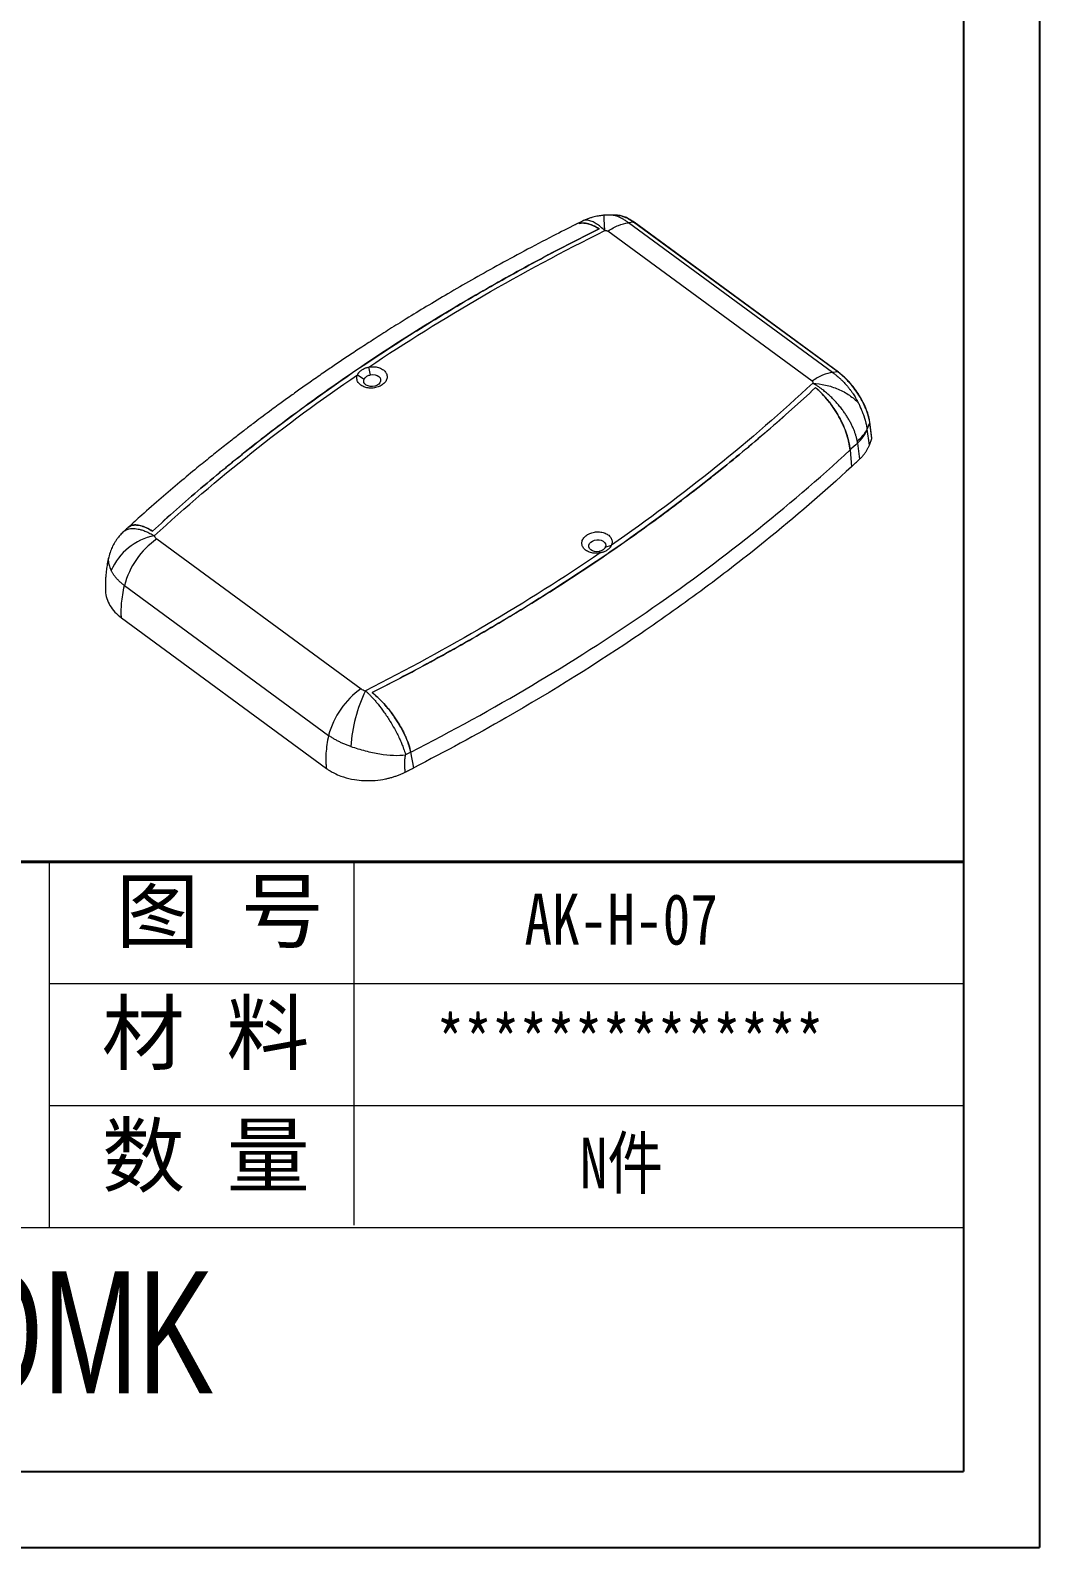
# Model space of a CAD drawing. Header units: inches. Extents: x 2883 to 4028, y 1129 to 1398.
# Drawn here: x 3654.2 to 3739.1, y 1128.8 to 1256.3 of the extents above; entities that cross this region are included whole.
import ezdxf

# ---------------------------------------------------------------- set-up
doc = ezdxf.new("R2010")
doc.units = ezdxf.units.IN
doc.header["$LTSCALE"] = 15
doc.layers.add('文字', color=81, linetype='Continuous')
doc.layers.add('粗实线', color=7, linetype='Continuous', lineweight=30)
doc.layers.add('细实线', color=3, linetype='Continuous', lineweight=9)
doc.styles.get("Standard").update_dxf_attribs({"font": 'txt', "bigfont": 'gbcbig.shx'})
doc.styles.add('宋体', font='', dxfattribs={"width": 0.8, "height": 3.5})
doc.styles.add('长仿宋', font='', dxfattribs={"width": 0.7, "height": 4})
doc.styles.get('宋体').set_extended_font_data('SimSun')
doc.styles.get('长仿宋').set_extended_font_data('SimSun')

msp = doc.modelspace()

# ---------------------------------------------------------------- linework, layer by layer
for p, q in [((3739.054, 1397.774), (3739.054, 1128.767)), ((3732.65, 1391.369), (3732.65, 1135.172)), ((3368.446, 1135.172), (3732.65, 1135.172)), ((3358.601, 1128.767), (3739.054, 1128.767))]:
    msp.add_line(p, q)
at = {"color": 7, "linetype": 'Continuous', "lineweight": 15}
for p, q in [((3700.638, 1240.296), (3700.045, 1239.997)), ((3704.924, 1240.203), (3704.482, 1240.153)), ((3721.648, 1227.555), (3704.482, 1240.153)), ((3722.089, 1227.605), (3704.924, 1240.203)), ((3722.141, 1227.587), (3704.957, 1240.199)), ((3719.923, 1226.844), (3702.758, 1239.443)), ((3681.72, 1227.376), (3682.275, 1227.009)), ((3682.799, 1227.365), (3682.658, 1228.012)), ((3722.089, 1227.605), (3721.648, 1227.555)), ((3724.566, 1222.795), (3724.779, 1223.34)), ((3724.951, 1222.023), (3724.779, 1223.34)), ((3724.955, 1222.058), (3724.782, 1223.383)), ((3724.74, 1221.46), (3724.567, 1222.788)), ((3723.117, 1221.049), (3723.233, 1219.639)), ((3723.117, 1221.049), (3723.233, 1219.639)), ((3723.747, 1221.633), (3723.923, 1220.279)), ((3724.74, 1221.46), (3724.951, 1222.023)), ((3662.407, 1214.499), (3662.431, 1214.517)), ((3664.845, 1213.566), (3682.008, 1200.97)), ((3702.122, 1212.403), (3702.021, 1212.517)), ((3702.541, 1212.875), (3703.053, 1213.043)), ((3662.125, 1209.651), (3679.288, 1197.055)), ((3661.87, 1206.926), (3679.095, 1194.283)), ((3686.444, 1194.335), (3686.186, 1195.647)), ((3686.444, 1194.335), (3686.186, 1195.647))]:
    msp.add_line(p, q, dxfattribs=at)
at = {"color": 7, "linetype": 'Continuous', "lineweight": 15, "flags": 128}
for points in [[(3682.799, 1227.365), (3682.995, 1227.384), (3683.187, 1227.364), (3683.361, 1227.309), (3683.504, 1227.22), (3683.605, 1227.106), (3683.657, 1226.975), (3683.655, 1226.837), (3683.599, 1226.702), (3683.495, 1226.581), (3683.349, 1226.482), (3683.174, 1226.414), (3682.981, 1226.381), (3682.786, 1226.386), (3682.603, 1226.428), (3682.447, 1226.505), (3682.329, 1226.61), (3682.258, 1226.735), (3682.239, 1226.872), (3682.275, 1227.009)], [(3702.021, 1212.517), (3701.826, 1212.497), (3701.633, 1212.515), (3701.458, 1212.57), (3701.314, 1212.657), (3701.212, 1212.771), (3701.159, 1212.901), (3701.159, 1213.039), (3701.213, 1213.175), (3701.316, 1213.296), (3701.46, 1213.396), (3701.636, 1213.465), (3701.828, 1213.499), (3702.023, 1213.496), (3702.206, 1213.455), (3702.363, 1213.379), (3702.483, 1213.274), (3702.555, 1213.149), (3702.575, 1213.013), (3702.541, 1212.875)]]:
    msp.add_lwpolyline(points, dxfattribs=at)
at = {"color": 8, "linetype": 'Continuous', "lineweight": 15}
msp.add_arc((3724.713, 1223.367), 0.0708, 337.89731, 13.1247, dxfattribs=at)
at = {"color": 7, "linetype": 'Continuous', "lineweight": 15}
for centre, radius, start, end in [((3721.651, 1223.988), 3.153, 311.65767, 337.63046), ((3665.584, 1208.936), 4.987, 100.99586, 156.65881), ((3668.793, 1207.92), 6.889, 124.96073, 165.44324), ((3685.976, 1195.309), 6.913, 125.03448, 165.36949), ((3693.7, 1195.355), 12.57, 154.28347, 176.49167)]:
    msp.add_arc(centre, radius, start, end, dxfattribs=at)
for points, knots in [([(3700.045, 1239.998), (3699.416, 1239.682), (3697.958, 1238.95), (3695.751, 1237.788), (3693.462, 1236.547), (3691.332, 1235.354), (3689.358, 1234.213), (3687.534, 1233.129), (3685.899, 1232.132), (3684.441, 1231.221), (3683.149, 1230.397), (3681.97, 1229.631), (3680.889, 1228.917), (3679.891, 1228.246), (3678.886, 1227.56), (3677.886, 1226.866), (3676.902, 1226.172), (3676.125, 1225.615), (3675.521, 1225.178), (3675.018, 1224.812), (3674.437, 1224.384), (3673.775, 1223.892), (3673.039, 1223.339), (3672.243, 1222.733), (3671.358, 1222.049), (3670.384, 1221.285), (3669.325, 1220.441), (3668.107, 1219.45), (3666.724, 1218.301), (3665.175, 1216.977), (3663.724, 1215.707), (3662.806, 1214.871), (3662.425, 1214.524)], [0, 0, 0, 0, 0.04442798, 0.10295804, 0.15825776, 0.21032863, 0.2591715, 0.3047866, 0.34717367, 0.38319213, 0.41649661, 0.447086, 0.47510563, 0.50140357, 0.52611098, 0.5552513, 0.58181074, 0.6057903, 0.61871337, 0.63134329, 0.64718371, 0.66680035, 0.686406, 0.70873012, 0.73377279, 0.76153416, 0.79201458, 0.82521453, 0.86783524, 0.9142359, 0.96441848, 1, 1, 1, 1]), ([(3702.022, 1239.649), (3701.849, 1239.747), (3701.498, 1239.945), (3701.004, 1240.102), (3700.55, 1240.142), (3700.229, 1240.102), (3700.084, 1240.011), (3700.05, 1239.989)], [0, 0, 0, 0, 0.2282695, 0.4631475, 0.6914193, 0.926352, 1, 1, 1, 1]), ([(3700.359, 1240.089), (3700.412, 1240.103), (3700.597, 1240.152), (3700.977, 1240.102), (3701.481, 1239.954), (3701.841, 1239.751), (3702.022, 1239.649)], [0, 0, 0, 0, 0.1187708, 0.411829, 0.7051006, 1, 1, 1, 1]), ([(3702.447, 1240.785), (3702.402, 1240.781), (3702.306, 1240.772), (3702.122, 1240.748), (3701.942, 1240.715), (3701.719, 1240.669), (3701.477, 1240.61), (3701.21, 1240.531), (3700.921, 1240.43), (3700.738, 1240.345), (3700.639, 1240.299)], [0, 0, 0, 0, 0.0846065, 0.1775074, 0.2787626, 0.3906195, 0.515208, 0.6544876, 0.8143292, 1, 1, 1, 1]), ([(3702.502, 1239.489), (3702.495, 1239.611), (3702.48, 1239.857), (3702.464, 1240.165), (3702.451, 1240.421), (3702.444, 1240.615), (3702.442, 1240.735), (3702.444, 1240.789), (3702.447, 1240.781), (3702.448, 1240.779)], [0, 0, 0, 0, 0.1551968, 0.3139815, 0.4752517, 0.637794, 0.8003362, 0.9616064, 1, 1, 1, 1]), ([(3702.987, 1240.802), (3702.931, 1240.801), (3702.827, 1240.8), (3702.676, 1240.797), (3702.564, 1240.792), (3702.49, 1240.788), (3702.462, 1240.786), (3702.447, 1240.784)], [0, 0, 0, 0, 0.2900556, 0.5362044, 0.7627027, 0.877003, 1, 1, 1, 1]), ([(3702.758, 1239.443), (3703.053, 1239.644), (3703.351, 1239.807), (3703.932, 1240.047), (3704.216, 1240.123), (3704.482, 1240.153)], [0, 0, 0, 0, 0.5, 0.5, 1, 1, 1, 1]), ([(3703.097, 1240.796), (3703.094, 1240.796), (3703.071, 1240.799), (3703.026, 1240.802), (3702.986, 1240.8), (3702.966, 1240.8)], [0, 0, 0, 0, 0.06656331, 0.5193776, 1, 1, 1, 1]), ([(3703.579, 1240.781), (3703.455, 1240.785), (3703.269, 1240.79), (3703.083, 1240.796), (3703.022, 1240.798)], [0, 0, 0, 0, 0.6696936, 1, 1, 1, 1]), ([(3703.312, 1240.761), (3703.3, 1240.763), (3703.264, 1240.771), (3703.207, 1240.781), (3703.147, 1240.791), (3703.112, 1240.795), (3703.097, 1240.796)], [0, 0, 0, 0, 0.1578079, 0.4999987, 0.7783036, 1, 1, 1, 1]), ([(3703.534, 1240.7), (3703.511, 1240.708), (3703.463, 1240.723), (3703.388, 1240.743), (3703.338, 1240.755), (3703.312, 1240.761)], [0, 0, 0, 0, 0.3154192, 0.6473171, 1, 1, 1, 1]), ([(3704.483, 1240.154), (3704.481, 1240.156), (3704.475, 1240.162), (3704.455, 1240.177), (3704.416, 1240.209), (3704.342, 1240.264), (3704.233, 1240.339), (3704.114, 1240.415), (3703.955, 1240.51), (3703.805, 1240.591), (3703.65, 1240.66), (3703.573, 1240.687), (3703.534, 1240.7)], [0, 0, 0, 0, 0.0050317, 0.0224236, 0.0597562, 0.1296115, 0.2497187, 0.3952833, 0.4995681, 0.7493359, 0.8748742, 1, 1, 1, 1]), ([(3704.195, 1240.631), (3704.09, 1240.671), (3703.868, 1240.754), (3703.671, 1240.771), (3703.567, 1240.78)], [0, 0, 0, 0, 0.4716942, 1, 1, 1, 1]), ([(3704.966, 1240.193), (3704.841, 1240.277), (3704.593, 1240.447), (3704.333, 1240.586), (3704.207, 1240.627), (3704.195, 1240.631)], [0, 0, 0, 0, 0.4738883, 0.9494128, 1, 1, 1, 1]), ([(3702.022, 1239.649), (3700.244, 1238.764), (3698.489, 1237.856), (3695.027, 1235.993), (3693.319, 1235.038), (3688.278, 1232.109), (3685.025, 1230.069), (3680.308, 1226.875), (3678.763, 1225.788), (3675.739, 1223.578), (3674.258, 1222.454), (3671.357, 1220.168), (3669.938, 1219.006), (3667.16, 1216.644), (3665.802, 1215.444), (3664.474, 1214.226)], [0, 0, 0, 0, 0.125, 0.125, 0.25, 0.25, 0.5, 0.5, 0.625, 0.625, 0.75, 0.75, 0.875, 0.875, 1, 1, 1, 1]), ([(3664.474, 1214.226), (3665.802, 1215.444), (3667.161, 1216.645), (3669.944, 1219.011), (3671.368, 1220.176), (3675.726, 1223.611), (3678.75, 1225.821), (3683.467, 1229.014), (3685.07, 1230.058), (3688.323, 1232.098), (3689.976, 1233.096), (3693.331, 1235.045), (3695.035, 1235.997), (3698.491, 1237.857), (3700.245, 1238.764), (3702.022, 1239.649)], [0, 0, 0, 0, 0.125, 0.125, 0.25, 0.25, 0.5, 0.5, 0.625, 0.625, 0.75, 0.75, 0.875, 0.875, 1, 1, 1, 1]), ([(3702.502, 1239.489), (3702.549, 1239.493), (3702.595, 1239.495), (3702.665, 1239.488), (3702.687, 1239.484), (3702.727, 1239.468), (3702.742, 1239.455), (3702.758, 1239.443)], [0, 0, 0, 0, 0.5, 0.5, 0.75, 0.75, 1, 1, 1, 1]), ([(3682.658, 1228.012), (3682.684, 1228.017), (3682.737, 1228.026), (3682.818, 1228.036), (3682.899, 1228.043), (3682.98, 1228.046), (3683.105, 1228.045), (3683.273, 1228.03), (3683.474, 1227.985), (3683.661, 1227.917), (3683.875, 1227.801), (3684.08, 1227.612), (3684.209, 1227.337), (3684.203, 1227.036), (3684.057, 1226.747), (3683.794, 1226.506), (3683.442, 1226.331), (3683.028, 1226.239), (3682.602, 1226.249), (3682.22, 1226.352), (3681.964, 1226.506), (3681.809, 1226.662), (3681.721, 1226.797), (3681.667, 1226.942), (3681.651, 1227.074), (3681.66, 1227.188), (3681.681, 1227.283), (3681.707, 1227.345), (3681.72, 1227.376)], [0, 0, 0, 0, 0.0122345, 0.0243973, 0.0365381, 0.0487071, 0.0609541, 0.0931099, 0.1253053, 0.1574611, 0.1896565, 0.2503608, 0.311065, 0.3751848, 0.4393046, 0.5000089, 0.5607131, 0.6248329, 0.6889527, 0.749657, 0.8103612, 0.842517, 0.8747124, 0.9068682, 0.9390637, 0.9594058, 0.9796406, 1, 1, 1, 1]), ([(3681.72, 1227.376), (3681.726, 1227.392), (3681.739, 1227.422), (3681.764, 1227.467), (3681.791, 1227.51), (3681.822, 1227.553), (3681.874, 1227.615), (3681.952, 1227.693), (3682.068, 1227.781), (3682.198, 1227.859), (3682.325, 1227.918), (3682.443, 1227.961), (3682.549, 1227.991), (3682.621, 1228.005), (3682.658, 1228.012)], [0, 0, 0, 0, 0.0501806, 0.1003102, 0.150538, 0.2010161, 0.2518973, 0.3757988, 0.5003102, 0.62473, 0.7486011, 0.8330096, 0.9165763, 1, 1, 1, 1]), ([(3682.275, 1227.009), (3682.282, 1227.024), (3682.295, 1227.05), (3682.318, 1227.084), (3682.339, 1227.111), (3682.356, 1227.13), (3682.367, 1227.142), (3682.393, 1227.169), (3682.438, 1227.207), (3682.52, 1227.262), (3682.613, 1227.31), (3682.7, 1227.34), (3682.76, 1227.356), (3682.786, 1227.362), (3682.799, 1227.365)], [0, 0, 0, 0, 0.08676198, 0.15829857, 0.21521265, 0.25763916, 0.28544573, 0.29852073, 0.4417151, 0.56317184, 0.74231433, 0.89114279, 0.94537078, 1, 1, 1, 1]), ([(3721.648, 1227.555), (3721.381, 1227.525), (3721.098, 1227.449), (3720.516, 1227.209), (3720.218, 1227.046), (3719.923, 1226.844)], [0, 0, 0, 0, 0.5, 0.5, 1, 1, 1, 1]), ([(3721.648, 1227.555), (3721.66, 1227.546), (3721.712, 1227.511), (3721.8, 1227.447), (3721.92, 1227.357), (3722.046, 1227.255), (3722.203, 1227.121), (3722.373, 1226.964), (3722.544, 1226.795), (3722.644, 1226.688), (3722.688, 1226.64)], [0, 0, 0, 0, 0.0357255, 0.1425649, 0.2496521, 0.3731223, 0.499596, 0.698936, 0.8653649, 1, 1, 1, 1]), ([(3724.779, 1223.34), (3724.775, 1223.365), (3724.766, 1223.431), (3724.744, 1223.558), (3724.706, 1223.738), (3724.639, 1223.992), (3724.538, 1224.296), (3724.42, 1224.588), (3724.267, 1224.925), (3724.029, 1225.382), (3723.658, 1225.969), (3723.255, 1226.494), (3722.945, 1226.841), (3722.706, 1227.084), (3722.515, 1227.262), (3722.334, 1227.416), (3722.2, 1227.523), (3722.122, 1227.58), (3722.089, 1227.605)], [0, 0, 0, 0, 0.01818497, 0.04809415, 0.08960087, 0.14272269, 0.21774285, 0.28584957, 0.3272155, 0.42868979, 0.57079741, 0.6985117, 0.78539594, 0.82941784, 0.89289274, 0.93799877, 0.97368462, 1, 1, 1, 1]), ([(3724.782, 1223.383), (3724.757, 1223.531), (3724.71, 1223.803), (3724.584, 1224.21), (3724.454, 1224.551), (3724.327, 1224.837), (3724.206, 1225.084), (3724.078, 1225.322), (3723.935, 1225.568), (3723.764, 1225.837), (3723.552, 1226.141), (3723.313, 1226.45), (3723.049, 1226.759), (3722.768, 1227.052), (3722.45, 1227.348), (3722.226, 1227.52), (3722.109, 1227.61)], [0, 0, 0, 0, 0.1050275, 0.1938339, 0.2664783, 0.3229645, 0.3743087, 0.4212952, 0.4731459, 0.5298993, 0.5948113, 0.674167, 0.7430776, 0.8201674, 0.9059408, 1, 1, 1, 1]), ([(3682.955, 1200.661), (3682.968, 1200.668), (3682.981, 1200.675), (3682.994, 1200.681), (3684.756, 1201.573), (3686.496, 1202.489), (3689.07, 1203.897), (3689.923, 1204.372), (3691.615, 1205.334), (3692.454, 1205.821), (3694.952, 1207.296), (3696.591, 1208.302), (3699.008, 1209.843), (3699.808, 1210.363), (3701.393, 1211.413), (3702.179, 1211.943), (3704.514, 1213.55), (3706.042, 1214.642), (3709.039, 1216.867), (3710.507, 1217.998), (3713.379, 1220.298), (3714.784, 1221.466), (3717.533, 1223.841), (3718.877, 1225.047), (3720.188, 1226.268), (3720.198, 1226.277), (3720.207, 1226.286), (3720.217, 1226.295)], [0.00890289, 0.00890289, 0.00890289, 0.00890289, 0.00980392, 0.00980392, 0.00980392, 0.13235294, 0.13235294, 0.19362745, 0.19362745, 0.25490196, 0.25490196, 0.37745098, 0.37745098, 0.43872549, 0.43872549, 0.5, 0.5, 0.62254902, 0.62254902, 0.74509804, 0.74509804, 0.86764706, 0.86764706, 0.99019608, 0.99019608, 0.99019608, 0.99110429, 0.99110429, 0.99110429, 0.99110429]), ([(3720.217, 1226.295), (3718.902, 1225.07), (3717.557, 1223.862), (3714.801, 1221.48), (3713.39, 1220.307), (3709.071, 1216.848), (3706.072, 1214.621), (3701.392, 1211.402), (3699.801, 1210.348), (3696.571, 1208.289), (3694.929, 1207.282), (3691.596, 1205.314), (3689.903, 1204.352), (3686.467, 1202.473), (3684.724, 1201.557), (3682.955, 1200.661)], [0, 0, 0, 0, 0.125, 0.125, 0.25, 0.25, 0.5, 0.5, 0.625, 0.625, 0.75, 0.75, 0.875, 0.875, 1, 1, 1, 1]), ([(3719.923, 1226.844), (3719.94, 1226.833), (3719.957, 1226.822), (3719.979, 1226.793), (3719.984, 1226.777), (3719.991, 1226.728), (3719.986, 1226.695), (3719.98, 1226.662)], [0, 0, 0, 0, 0.25, 0.25, 0.5, 0.5, 1, 1, 1, 1]), ([(3723.716, 1221.818), (3723.709, 1221.857), (3723.693, 1221.936), (3723.664, 1222.057), (3723.632, 1222.18), (3723.595, 1222.307), (3723.553, 1222.436), (3723.507, 1222.568), (3723.456, 1222.702), (3723.4, 1222.838), (3723.34, 1222.975), (3723.275, 1223.115), (3723.206, 1223.255), (3723.132, 1223.397), (3723.053, 1223.539), (3722.971, 1223.682), (3722.884, 1223.825), (3722.793, 1223.968), (3722.698, 1224.11), (3722.6, 1224.251), (3722.497, 1224.392), (3722.349, 1224.587), (3722.145, 1224.84), (3721.872, 1225.148), (3721.574, 1225.454), (3721.322, 1225.689), (3721.123, 1225.862), (3720.977, 1225.982), (3720.812, 1226.113), (3720.627, 1226.25), (3720.425, 1226.39), (3720.207, 1226.531), (3720.057, 1226.617), (3719.98, 1226.662)], [0, 0, 0, 0, 0.0231051, 0.046486, 0.0701335, 0.094038, 0.1181887, 0.1425743, 0.1671823, 0.1919997, 0.2170127, 0.2422066, 0.267566, 0.293075, 0.318717, 0.3444749, 0.3703311, 0.3962675, 0.4222657, 0.4483072, 0.474373, 0.5004444, 0.5583956, 0.619418, 0.6832021, 0.7493673, 0.774647, 0.8037305, 0.8364776, 0.8727125, 0.9122212, 0.9547489, 1, 1, 1, 1]), ([(3719.98, 1226.662), (3720.331, 1226.642), (3720.695, 1226.592), (3721.419, 1226.425), (3721.778, 1226.309), (3722.457, 1226.019), (3722.777, 1225.845), (3723.348, 1225.458), (3723.6, 1225.245), (3723.811, 1225.024)], [0, 0, 0, 0, 0.25, 0.25, 0.5, 0.5, 0.75, 0.75, 1, 1, 1, 1]), ([(3720.217, 1226.295), (3720.25, 1226.267), (3720.317, 1226.21), (3720.42, 1226.116), (3720.529, 1226.014), (3720.643, 1225.903), (3720.786, 1225.757), (3721.001, 1225.526), (3721.366, 1225.095), (3721.787, 1224.515), (3722.216, 1223.803), (3722.56, 1223.112), (3722.779, 1222.546), (3722.902, 1222.157), (3722.968, 1221.918), (3723.023, 1221.687), (3723.065, 1221.464), (3723.098, 1221.251), (3723.111, 1221.116), (3723.117, 1221.049)], [0, 0, 0, 0, 0.02235508, 0.04605968, 0.07113832, 0.09761352, 0.12550505, 0.17146787, 0.25028456, 0.39206053, 0.49994068, 0.63029935, 0.74962885, 0.79304973, 0.83587098, 0.87802975, 0.91946957, 0.96014063, 1, 1, 1, 1]), ([(3723.117, 1221.049), (3723.1, 1221.259), (3723.066, 1221.477), (3722.993, 1221.815), (3722.965, 1221.93), (3722.9, 1222.163), (3722.863, 1222.282), (3722.743, 1222.641), (3722.649, 1222.88), (3722.489, 1223.241), (3722.432, 1223.361), (3722.312, 1223.602), (3722.248, 1223.723), (3722.05, 1224.08), (3721.909, 1224.312), (3721.682, 1224.65), (3721.604, 1224.761), (3721.444, 1224.981), (3721.361, 1225.089), (3721.11, 1225.402), (3720.938, 1225.598), (3720.584, 1225.966), (3720.401, 1226.139), (3720.217, 1226.295)], [0, 0, 0, 0, 0.125, 0.125, 0.1875, 0.1875, 0.25, 0.25, 0.375, 0.375, 0.4375, 0.4375, 0.5, 0.5, 0.625, 0.625, 0.6875, 0.6875, 0.75, 0.75, 0.875, 0.875, 1, 1, 1, 1]), ([(3722.688, 1226.64), (3722.716, 1226.61), (3722.771, 1226.549), (3722.851, 1226.457), (3722.904, 1226.394), (3722.93, 1226.362)], [0, 0, 0, 0, 0.334669, 0.6679838, 1, 1, 1, 1]), ([(3722.93, 1226.362), (3722.947, 1226.342), (3722.987, 1226.294), (3723.049, 1226.215), (3723.109, 1226.137), (3723.148, 1226.087), (3723.163, 1226.066)], [0, 0, 0, 0, 0.2121961, 0.5000661, 0.7965447, 1, 1, 1, 1]), ([(3723.163, 1226.066), (3723.188, 1226.033), (3723.238, 1225.965), (3723.31, 1225.862), (3723.394, 1225.741), (3723.486, 1225.599), (3723.551, 1225.491), (3723.583, 1225.436)], [0, 0, 0, 0, 0.1669188, 0.3335188, 0.4999502, 0.7496647, 1, 1, 1, 1]), ([(3723.583, 1225.436), (3723.603, 1225.405), (3723.644, 1225.338), (3723.699, 1225.241), (3723.755, 1225.135), (3723.791, 1225.065), (3723.811, 1225.024)], [0, 0, 0, 0, 0.2367451, 0.4999252, 0.7076513, 1, 1, 1, 1]), ([(3723.811, 1225.024), (3723.835, 1224.977), (3723.879, 1224.888), (3723.923, 1224.801), (3723.943, 1224.761)], [0, 0, 0, 0, 0.5363125, 1, 1, 1, 1]), ([(3724.231, 1224.074), (3724.225, 1224.092), (3724.219, 1224.107), (3724.207, 1224.138), (3724.189, 1224.185), (3724.145, 1224.297), (3724.105, 1224.393), (3724.053, 1224.515), (3724.028, 1224.572), (3723.994, 1224.648), (3723.983, 1224.672), (3723.968, 1224.706), (3723.961, 1224.723), (3723.952, 1224.741), (3723.949, 1224.749), (3723.946, 1224.754), (3723.946, 1224.756), (3723.943, 1224.761)], [0, 0, 0, 0, 0.0625, 0.0625, 0.125, 0.25, 0.5, 0.5, 0.75, 0.75, 0.875, 0.875, 0.9375, 0.96875, 0.984375, 0.984375, 1, 1, 1, 1]), ([(3724.349, 1223.735), (3724.345, 1223.75), (3724.339, 1223.767), (3724.328, 1223.8), (3724.323, 1223.815), (3724.309, 1223.856), (3724.301, 1223.882), (3724.283, 1223.932), (3724.275, 1223.957), (3724.254, 1224.015), (3724.242, 1224.046), (3724.231, 1224.074)], [0, 0, 0, 0, 0.125, 0.125, 0.25, 0.25, 0.5, 0.5, 0.75, 0.75, 1, 1, 1, 1]), ([(3724.444, 1223.408), (3724.437, 1223.436), (3724.427, 1223.474), (3724.41, 1223.533), (3724.402, 1223.561), (3724.386, 1223.615), (3724.379, 1223.64), (3724.364, 1223.689), (3724.357, 1223.71), (3724.349, 1223.735)], [0, 0, 0, 0, 0.25, 0.25, 0.5, 0.5, 0.75, 0.75, 1, 1, 1, 1]), ([(3724.566, 1222.795), (3724.554, 1222.888), (3724.536, 1223), (3724.503, 1223.164), (3724.491, 1223.217), (3724.473, 1223.293), (3724.467, 1223.318), (3724.456, 1223.363), (3724.451, 1223.384), (3724.444, 1223.408)], [0, 0, 0, 0, 0.5, 0.5, 0.75, 0.75, 0.875, 0.875, 1, 1, 1, 1]), ([(3723.716, 1221.818), (3723.91, 1221.964), (3724.082, 1222.121), (3724.368, 1222.45), (3724.483, 1222.622), (3724.566, 1222.795)], [0, 0, 0, 0, 0.5, 0.5, 1, 1, 1, 1]), ([(3724.951, 1222.023), (3724.953, 1222.032), (3724.958, 1222.047), (3724.954, 1222.061), (3724.953, 1222.067)], [0, 0, 0, 0, 0.5915719, 1, 1, 1, 1]), ([(3686.186, 1195.647), (3693.159, 1199.213), (3699.781, 1203.137), (3712.153, 1211.648), (3717.881, 1216.219), (3723.117, 1221.049)], [0, 0, 0, 0, 0.5, 0.5, 1, 1, 1, 1]), ([(3723.923, 1220.279), (3723.953, 1220.307), (3724.013, 1220.364), (3724.099, 1220.453), (3724.182, 1220.544), (3724.261, 1220.638), (3724.336, 1220.734), (3724.408, 1220.832), (3724.475, 1220.932), (3724.538, 1221.034), (3724.596, 1221.139), (3724.649, 1221.244), (3724.698, 1221.352), (3724.726, 1221.424), (3724.74, 1221.46)], [0, 0, 0, 0, 0.0798912, 0.1605529, 0.2419465, 0.3240312, 0.4067641, 0.4900998, 0.5739911, 0.6583887, 0.7432418, 0.8284976, 0.9141021, 1, 1, 1, 1]), ([(3723.233, 1219.639), (3720.91, 1217.498), (3718.495, 1215.413), (3714.329, 1212.042), (3712.631, 1210.725), (3709.151, 1208.141), (3707.369, 1206.873), (3701.902, 1203.148), (3698.113, 1200.78), (3691.655, 1197.079), (3689.075, 1195.682), (3686.444, 1194.335)], [0.09727704, 0.09727704, 0.09727704, 0.09727704, 0.28260282, 0.28260282, 0.40515184, 0.40515184, 0.52770086, 0.52770086, 0.7727989, 0.7727989, 0.93042382, 0.93042382, 0.93042382, 0.93042382]), ([(3723.233, 1219.639), (3723.348, 1219.745), (3723.579, 1219.958), (3723.809, 1220.172), (3723.923, 1220.279)], [0, 0, 0, 0, 0.500017, 1, 1, 1, 1]), ([(3662.422, 1214.527), (3662.408, 1214.513), (3662.287, 1214.404), (3662.168, 1214.294), (3662.063, 1214.198)], [0, 0, 0, 0, 0.123669, 1, 1, 1, 1]), ([(3664.474, 1214.226), (3664.304, 1214.325), (3663.961, 1214.527), (3663.49, 1214.698), (3663.067, 1214.762), (3662.741, 1214.73), (3662.59, 1214.631), (3662.532, 1214.593)], [0, 0, 0, 0, 0.2121519, 0.43044819, 0.64260142, 0.86093827, 1, 1, 1, 1]), ([(3662.532, 1214.593), (3662.559, 1214.616), (3662.668, 1214.705), (3662.938, 1214.755), (3663.329, 1214.736), (3663.785, 1214.598), (3664.175, 1214.41), (3664.412, 1214.264), (3664.474, 1214.226)], [0, 0, 0, 0, 0.0709022, 0.2797476, 0.4945195, 0.7056575, 0.9228532, 1, 1, 1, 1]), ([(3662.061, 1214.197), (3661.965, 1214.105), (3661.794, 1213.939), (3661.587, 1213.689), (3661.425, 1213.467), (3661.274, 1213.231), (3661.11, 1212.929), (3660.931, 1212.524), (3660.845, 1212.205), (3660.797, 1212.028)], [0, 0, 0, 0, 0.1585104, 0.2837984, 0.3807656, 0.4810375, 0.6136098, 0.7846965, 1, 1, 1, 1]), ([(3702.122, 1212.403), (3702.095, 1212.398), (3702.042, 1212.388), (3701.962, 1212.377), (3701.881, 1212.37), (3701.8, 1212.367), (3701.674, 1212.367), (3701.506, 1212.381), (3701.304, 1212.425), (3701.117, 1212.492), (3700.902, 1212.607), (3700.694, 1212.794), (3700.562, 1213.068), (3700.564, 1213.369), (3700.708, 1213.659), (3700.968, 1213.901), (3701.318, 1214.079), (3701.731, 1214.172), (3702.157, 1214.165), (3702.54, 1214.064), (3702.799, 1213.912), (3702.956, 1213.756), (3703.045, 1213.622), (3703.1, 1213.478), (3703.117, 1213.346), (3703.11, 1213.232), (3703.09, 1213.136), (3703.065, 1213.074), (3703.053, 1213.043)], [0, 0, 0, 0, 0.0122345, 0.0243973, 0.0365381, 0.0487071, 0.0609541, 0.0931099, 0.1253053, 0.1574611, 0.1896565, 0.2503608, 0.311065, 0.3751848, 0.4393046, 0.5000089, 0.5607131, 0.6248329, 0.6889527, 0.749657, 0.8103612, 0.842517, 0.8747124, 0.9068682, 0.9390637, 0.9594058, 0.9796406, 1, 1, 1, 1]), ([(3660.799, 1212.027), (3660.758, 1211.841), (3660.68, 1211.486), (3660.609, 1211.007), (3660.561, 1210.579), (3660.531, 1210.142), (3660.519, 1209.702), (3660.53, 1209.383), (3660.535, 1209.239)], [0, 0, 0, 0, 0.1935496, 0.3693219, 0.5054237, 0.6481298, 0.8409876, 1, 1, 1, 1]), ([(3702.541, 1212.875), (3702.535, 1212.862), (3702.523, 1212.837), (3702.501, 1212.801), (3702.477, 1212.769), (3702.453, 1212.741), (3702.429, 1212.716), (3702.405, 1212.695), (3702.383, 1212.676), (3702.362, 1212.66), (3702.319, 1212.63), (3702.247, 1212.589), (3702.139, 1212.544), (3702.06, 1212.526), (3702.021, 1212.517)], [0, 0, 0, 0, 0.0775351, 0.1496892, 0.2164612, 0.27785, 0.3338547, 0.3844745, 0.4297089, 0.4695574, 0.5040199, 0.6693496, 0.8346768, 1, 1, 1, 1]), ([(3703.053, 1213.043), (3703.046, 1213.028), (3703.034, 1212.997), (3703.01, 1212.952), (3702.983, 1212.908), (3702.952, 1212.864), (3702.902, 1212.801), (3702.824, 1212.721), (3702.71, 1212.632), (3702.581, 1212.553), (3702.454, 1212.495), (3702.336, 1212.454), (3702.23, 1212.424), (3702.158, 1212.41), (3702.122, 1212.403)], [0, 0, 0, 0, 0.050082, 0.1001191, 0.1502598, 0.2006554, 0.2514579, 0.3753037, 0.4997488, 0.624235, 0.7481619, 0.8327035, 0.9164153, 1, 1, 1, 1]), ([(3662.125, 1209.651), (3662.089, 1209.678), (3662.017, 1209.732), (3661.913, 1209.815), (3661.813, 1209.9), (3661.717, 1209.986), (3661.625, 1210.074), (3661.537, 1210.163), (3661.454, 1210.254), (3661.375, 1210.346), (3661.301, 1210.439), (3661.232, 1210.532), (3661.168, 1210.626), (3661.108, 1210.721), (3661.054, 1210.816), (3661.021, 1210.88), (3661.005, 1210.912)], [0, 0, 0, 0, 0.0707202, 0.1417117, 0.2129358, 0.2843525, 0.3559215, 0.4276014, 0.4993507, 0.5711274, 0.6428891, 0.7145937, 0.7861988, 0.8576626, 0.9289434, 1, 1, 1, 1]), ([(3661.87, 1206.926), (3661.868, 1206.959), (3661.865, 1207.014), (3661.861, 1207.109), (3661.859, 1207.157), (3661.856, 1207.303), (3661.855, 1207.403), (3661.859, 1207.712), (3661.868, 1207.93), (3661.926, 1208.615), (3662.003, 1209.118), (3662.125, 1209.651)], [0, 0, 0, 0, 0.0625, 0.0625, 0.125, 0.125, 0.25, 0.25, 0.5, 0.5, 1, 1, 1, 1]), ([(3660.539, 1209.239), (3660.537, 1209.227), (3660.517, 1208.999), (3660.628, 1208.564), (3660.881, 1207.961), (3661.292, 1207.4), (3661.677, 1207.084), (3661.87, 1206.926)], [0, 0, 0, 0, 0.0147466, 0.2611548, 0.5067609, 0.7526609, 1, 1, 1, 1]), ([(3682.375, 1200.81), (3682.406, 1200.782), (3682.467, 1200.727), (3682.56, 1200.641), (3682.655, 1200.55), (3682.75, 1200.454), (3682.847, 1200.355), (3682.945, 1200.251), (3683.044, 1200.143), (3683.143, 1200.032), (3683.243, 1199.916), (3683.343, 1199.797), (3683.579, 1199.509), (3683.958, 1199.008), (3684.42, 1198.31), (3684.865, 1197.55), (3685.185, 1196.921), (3685.41, 1196.412), (3685.538, 1196.093), (3685.634, 1195.828), (3685.706, 1195.612), (3685.743, 1195.487), (3685.759, 1195.43)], [0, 0, 0, 0, 0.0215376, 0.0433295, 0.0653682, 0.0876452, 0.1101515, 0.1328773, 0.155812, 0.1789444, 0.2022627, 0.2257544, 0.2494064, 0.3686741, 0.4982889, 0.6048017, 0.7481697, 0.8142158, 0.8721122, 0.9221402, 0.9646477, 1, 1, 1, 1]), ([(3686.186, 1195.647), (3686.179, 1195.684), (3686.163, 1195.759), (3686.136, 1195.875), (3686.105, 1195.994), (3686.069, 1196.116), (3686.03, 1196.242), (3685.986, 1196.371), (3685.939, 1196.504), (3685.887, 1196.639), (3685.831, 1196.777), (3685.7, 1197.083), (3685.452, 1197.587), (3685.064, 1198.243), (3684.592, 1198.925), (3684.147, 1199.482), (3683.764, 1199.902), (3683.515, 1200.155), (3683.316, 1200.346), (3683.13, 1200.514), (3683.012, 1200.614), (3682.955, 1200.661)], [0, 0, 0, 0, 0.0237809, 0.0478683, 0.0722539, 0.0969289, 0.1218835, 0.1471069, 0.1725874, 0.1983124, 0.2242687, 0.2504419, 0.3696265, 0.5000204, 0.6068905, 0.7495639, 0.8259987, 0.8744179, 0.9200021, 0.9618306, 1, 1, 1, 1]), ([(3682.955, 1200.661), (3683.142, 1200.507), (3683.326, 1200.339), (3683.691, 1199.98), (3683.871, 1199.788), (3684.227, 1199.38), (3684.397, 1199.17), (3684.641, 1198.845), (3684.721, 1198.735), (3684.877, 1198.511), (3684.953, 1198.398), (3685.175, 1198.055), (3685.31, 1197.827), (3685.496, 1197.485), (3685.555, 1197.371), (3685.668, 1197.143), (3685.721, 1197.028), (3685.87, 1196.69), (3685.954, 1196.472), (3686.093, 1196.049), (3686.148, 1195.843), (3686.186, 1195.647)], [0, 0, 0, 0, 0.125, 0.125, 0.25, 0.25, 0.375, 0.375, 0.4375, 0.4375, 0.5, 0.5, 0.625, 0.625, 0.6875, 0.6875, 0.75, 0.75, 0.875, 0.875, 1, 1, 1, 1]), ([(3679.288, 1197.055), (3679.164, 1196.523), (3679.093, 1196.016), (3679.051, 1195.318), (3679.048, 1195.096), (3679.057, 1194.778), (3679.062, 1194.675), (3679.073, 1194.524), (3679.077, 1194.474), (3679.086, 1194.375), (3679.091, 1194.318), (3679.095, 1194.283)], [0, 0, 0, 0, 0.5, 0.5, 0.75, 0.75, 0.875, 0.875, 0.9375, 0.9375, 1, 1, 1, 1]), ([(3681.154, 1196.124), (3681.104, 1196.141), (3681.003, 1196.175), (3680.855, 1196.229), (3680.709, 1196.285), (3680.564, 1196.344), (3680.422, 1196.405), (3680.283, 1196.469), (3680.146, 1196.535), (3680.013, 1196.604), (3679.883, 1196.674), (3679.756, 1196.747), (3679.633, 1196.821), (3679.514, 1196.898), (3679.398, 1196.975), (3679.325, 1197.029), (3679.288, 1197.055)], [0, 0, 0, 0, 0.0710566, 0.1423374, 0.2138012, 0.2854063, 0.3571109, 0.4288726, 0.5006493, 0.5723986, 0.6440785, 0.7156475, 0.7870642, 0.8582883, 0.9292798, 1, 1, 1, 1]), ([(3681.154, 1196.124), (3681.543, 1195.996), (3681.95, 1195.87), (3682.774, 1195.652), (3683.182, 1195.561), (3684.376, 1195.364), (3685.114, 1195.336), (3685.759, 1195.43)], [0, 0, 0, 0, 0.25, 0.25, 0.5, 0.5, 1, 1, 1, 1]), ([(3685.734, 1193.973), (3685.727, 1194.031), (3685.713, 1194.146), (3685.691, 1194.379), (3685.681, 1194.601), (3685.685, 1194.844), (3685.698, 1195.038), (3685.723, 1195.244), (3685.748, 1195.373), (3685.759, 1195.43)], [0, 0, 0, 0, 0.1254548, 0.2507806, 0.5006956, 0.5931903, 0.7499195, 0.8899007, 1, 1, 1, 1]), ([(3679.095, 1194.283), (3679.13, 1194.258), (3679.199, 1194.208), (3679.307, 1194.137), (3679.432, 1194.059), (3679.584, 1193.97), (3679.876, 1193.816), (3680.197, 1193.678), (3680.752, 1193.487), (3681.391, 1193.332), (3682.293, 1193.237), (3683.178, 1193.253), (3683.884, 1193.355), (3684.368, 1193.465), (3684.662, 1193.546), (3684.947, 1193.638), (3685.221, 1193.74), (3685.484, 1193.851), (3685.651, 1193.933), (3685.734, 1193.973)], [0, 0, 0, 0, 0.0210865, 0.0420732, 0.0629438, 0.0919123, 0.1256161, 0.2179448, 0.2504543, 0.3867413, 0.5000288, 0.6288235, 0.749564, 0.7923694, 0.8348413, 0.8769066, 0.9184966, 0.9595472, 1, 1, 1, 1]), ([(3685.734, 1193.973), (3685.853, 1194.034), (3686.09, 1194.154), (3686.326, 1194.275), (3686.444, 1194.335)], [0, 0, 0, 0, 0.4999584, 1, 1, 1, 1])]:
    msp.add_open_spline(points, degree=3, knots=knots, dxfattribs=at)
at = {"color": 8, "linetype": 'Continuous', "lineweight": 15}
for points, knots in [([(3702.502, 1239.489), (3702.382, 1239.6), (3702.138, 1239.825), (3701.776, 1240.085), (3701.414, 1240.278), (3701.102, 1240.369), (3700.847, 1240.367), (3700.7, 1240.343), (3700.64, 1240.298), (3700.637, 1240.296)], [0, 0, 0, 0, 0.1619523, 0.3307274, 0.5115882, 0.7060187, 0.8444404, 0.9932174, 1, 1, 1, 1]), ([(3703.577, 1240.772), (3703.595, 1240.774), (3703.726, 1240.787), (3704.025, 1240.7), (3704.458, 1240.521), (3704.769, 1240.309), (3704.924, 1240.203)], [0, 0, 0, 0, 0.0480798, 0.3649422, 0.6823485, 1, 1, 1, 1]), ([(3704.924, 1240.203), (3704.932, 1240.203), (3704.948, 1240.204), (3704.959, 1240.197), (3704.964, 1240.193)], [0, 0, 0, 0, 0.548697, 1, 1, 1, 1]), ([(3722.132, 1227.594), (3722.126, 1227.598), (3722.114, 1227.606), (3722.098, 1227.605), (3722.089, 1227.605)], [0, 0, 0, 0, 0.4904493, 1, 1, 1, 1]), ([(3662.066, 1214.192), (3662.151, 1214.258), (3662.334, 1214.4), (3662.749, 1214.475), (3663.187, 1214.436), (3663.588, 1214.329), (3663.917, 1214.207), (3664.266, 1214.045), (3664.509, 1213.903), (3664.633, 1213.831)], [0, 0, 0, 0, 0.1671464, 0.3619065, 0.5647032, 0.6698427, 0.7771396, 0.8869971, 1, 1, 1, 1]), ([(3660.808, 1212.031), (3660.796, 1211.989), (3660.757, 1211.856), (3660.771, 1211.603), (3660.842, 1211.275), (3660.951, 1211.033), (3661.005, 1210.912)], [0, 0, 0, 0, 0.1302166, 0.4193347, 0.7102875, 1, 1, 1, 1])]:
    msp.add_open_spline(points, degree=3, knots=knots, dxfattribs=at)
at = {"color": 7, "linetype": 'Continuous', "lineweight": 15}
for points in [[(3682.658, 1228.012), (3688.864, 1232.184), (3695.505, 1236.017), (3702.502, 1239.489)], [(3664.633, 1213.831), (3669.844, 1218.633), (3675.552, 1223.166), (3681.72, 1227.376)], [(3719.98, 1226.662), (3714.822, 1221.839), (3709.17, 1217.282), (3703.053, 1213.043)], [(3724.567, 1222.788), (3724.566, 1222.79), (3724.566, 1222.792), (3724.566, 1222.795)], [(3723.747, 1221.633), (3723.538, 1221.438), (3723.328, 1221.243), (3723.117, 1221.049)], [(3723.747, 1221.633), (3723.738, 1221.694), (3723.728, 1221.756), (3723.716, 1221.818)], [(3664.633, 1213.831), (3664.672, 1213.732), (3664.744, 1213.64), (3664.845, 1213.566)], [(3702.122, 1212.403), (3695.953, 1208.193), (3689.344, 1204.321), (3682.375, 1200.81)], [(3682.008, 1200.97), (3682.109, 1200.895), (3682.237, 1200.841), (3682.375, 1200.81)], [(3686.186, 1195.647), (3686.044, 1195.575), (3685.902, 1195.502), (3685.759, 1195.43)]]:
    msp.add_open_spline(points, degree=3, dxfattribs=at)
at = {"layer": '粗实线', "color": 7, "lineweight": 40}
msp.add_line((3732.65, 1186.411), (3578.931, 1186.411), dxfattribs=at)
at = {"layer": '细实线', "color": 7}
for p, q in [((3655.79, 1186.411), (3655.79, 1155.668)), ((3681.41, 1186.411), (3681.41, 1155.883)), ((3732.65, 1176.164), (3655.79, 1176.164)), ((3732.65, 1165.916), (3655.79, 1165.916)), ((3732.65, 1155.668), (3502.072, 1155.668))]:
    msp.add_line(p, q, dxfattribs=at)

# ---------------------------------------------------------------- texts
at = {"layer": '文字', "color": 0, "char_height": 3.84296, "width": 44.42895, "attachment_point": 1, "style": '宋体'}
for s, insert in [('{\\H1.111x;AK-H-07}', (3695.748, 1183.735)), ('{\\H1.111x;**************}', (3688.356, 1173.487)), ('{\\H1.111x;N件}', (3700.397, 1163.239))]:
    msp.add_mtext(s, dxfattribs=dict(at, insert=insert))
at = {"layer": '粗实线', "insert": (3635.544, 1151.998), "char_height": 10.2479, "width": 114.92002, "attachment_point": 1, "style": '长仿宋'}
msp.add_mtext('{\\fSTXinwei|b0|i0|c134|p2;SZOMK}', dxfattribs=at)
at = {"layer": '细实线', "color": 7, "char_height": 5.12395, "attachment_point": 1}
for s, insert, width in [('{\\fSimSun|b0|i0|c134|p54;图 号}', (3661.425, 1184.856), 25.61974), ('{\\fSimSun|b0|i0|c134|p54;材 料   }', (3660.21, 1174.608), 25.61974), ('{\\fSimSun|b0|i0|c134|p54;数 量}', (3660.235, 1164.309), 23.15065)]:
    msp.add_mtext(s, dxfattribs=dict(at, insert=insert, width=width))

doc.saveas('drawing.dxf')
